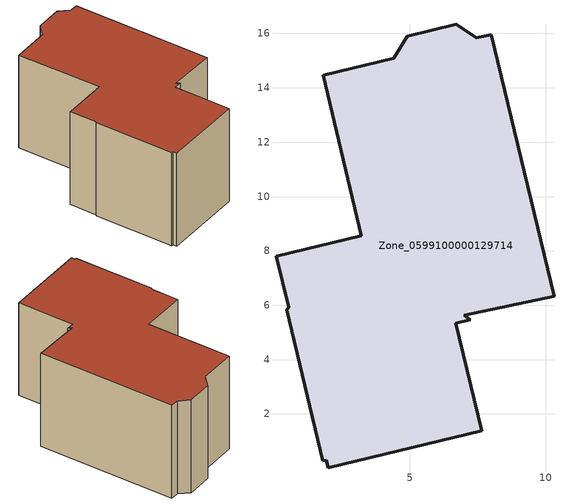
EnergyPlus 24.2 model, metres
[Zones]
Zone_0599100000129714
 floor ground (C_G): 8,15.95 10.3,6.33 7,5.62 7.22,5.47 6.69,5.34 7.64,1.38 1.99,0.03 1.93,0.31 1.8,0.28 0.47,5.83 0.54,5.92 0.07,7.81 3.22,8.56 1.81,14.46 4.41,15.09 4.91,15.9 6.71,16.33 7.44,15.84 z0
 wall outside (C_F): 7,5.62 10.3,6.33 8,15.95 7.44,15.84 6.71,16.33 4.91,15.9 4.41,15.09 1.81,14.46 3.22,8.56 0.07,7.81 0.54,5.92 0.47,5.83 1.8,0.28 1.93,0.31 1.99,0.03 7.64,1.38 6.69,5.34 7.22,5.47 7,5.62 z0:7.11
 roof outside (C_R): 10.3,6.33 8,15.95 7.44,15.84 6.71,16.33 4.91,15.9 4.41,15.09 1.81,14.46 3.22,8.56 0.07,7.81 0.54,5.92 0.47,5.83 1.8,0.28 1.93,0.31 1.99,0.03 7.64,1.38 6.69,5.34 7.22,5.47 7,5.62 z7.11
[BUILDING]
Pand.0599100000129714: North Axis=0; Terrain=City; Loads Convergence Tolerance Value=0.04; Temperature Convergence Tolerance Value=0.4; Solar Distribution=FullExterior; Maximum Number of Warmup Days=25; Minimum Number of Warmup Days=1
[Site:Location]
Rotterdam.The.Hague.AP_ZH_NLD Design_Conditions: Latitude=51.96; Longitude=4.45; Time Zone=1; Elevation=-4.5
[SITE:GROUNDTEMPERATURE:BUILDINGSURFACE]
18, 18, 18, 18, 18, 18, 18, 18, 18, 18, 18, 18
[MATERIAL] Thermal Absorptance=0.9; Solar Absorptance=0.7; Visible Absorptance=0.7
Name | Roughness | Thickness | Conductivity | Density | Specific Heat
G.D.1965 | MediumSmooth | 0.15 | 1 | 540 | 1210
F.D.1965 | Rough | 0.3 | 0.857143 | 1920 | 840
R.D.1965 | MediumRough | 0.2 | 0.08 | 1500 | 1000
[CONSTRUCTION]
C_G: G.D.1965
C_F: F.D.1965
C_R: R.D.1965
[ZONE]
Zone_0599100000129714: Type=1; Multiplier=1; Ceiling Height=Autocalculate; Volume=Autocalculate; Floor Area=autocalculate; Part of Total Floor Area=Yes
[ZONEINFILTRATION:DESIGNFLOWRATE]
Infil_Zone_0599100000129714: Zone or ZoneList or Space or SpaceList=Zone_0599100000129714; Schedule=AlwaysOn; Design Flow Rate Calculation Method=Flow/Area; Flow Rate per Floor Area=0.0042; Constant Term Coefficient=1; Temperature Term Coefficient=0; Velocity Term Coefficient=0; Velocity Squared Term Coefficient=0
[HVACTEMPLATE:ZONE:IDEALLOADSAIRSYSTEM]
Zone_0599100000129714: Maximum Heating Supply Air Temperature=50; Minimum Cooling Supply Air Temperature=13; Maximum Heating Supply Air Humidity Ratio=0.0156; Minimum Cooling Supply Air Humidity Ratio=0.0077; Heating Limit=NoLimit; Cooling Limit=NoLimit; Dehumidification Control Type=ConstantSensibleHeatRatio; Cooling Sensible Heat Ratio=0.7; Dehumidification Setpoint=60; Humidification Control Type=None; Humidification Setpoint=30; Outdoor Air Method=None; Outdoor Air Flow Rate per Person=0.00944; Outdoor Air Flow Rate per Zone Floor Area=0; Outdoor Air Flow Rate per Zone=0; Demand Controlled Ventilation Type=None; Outdoor Air Economizer Type=NoEconomizer; Heat Recovery Type=None; Sensible Heat Recovery Effectiveness=0.7; Latent Heat Recovery Effectiveness=0.65
[ZONECONTROL:THERMOSTAT]
ThermostatControl_Zone_0599100000129714: Zone or ZoneList=Zone_0599100000129714; Control Type Schedule=DualSetpointControlType; Control 1=Thermostat_Zone_0599100000129714; Temperature Difference Between Cutout And Setpoint=0
[THERMOSTATSETPOINT:DUALSETPOINT]
Thermostat_Zone_0599100000129714: Heating Setpoint Temperature Schedule=HeatingSetpoint_Zone_0599100000129714; Cooling Setpoint Temperature Schedule=CoolingSetpoint_Zone_0599100000129714
[SCHEDULE:COMPACT]
HeatingSetpoint_Zone_0599100000129714: Through: 12/31, For: AllDays, Until: 24:00, 21
CoolingSetpoint_Zone_0599100000129714: Through: 12/31, For: AllDays, Until: 24:00, 24
DualSetpointControlType: Through: 12/31, For: AllDays, Until: 24:00, 4
AlwaysOn: Through: 12/31, For: AllDays, Until: 24:00, 1
